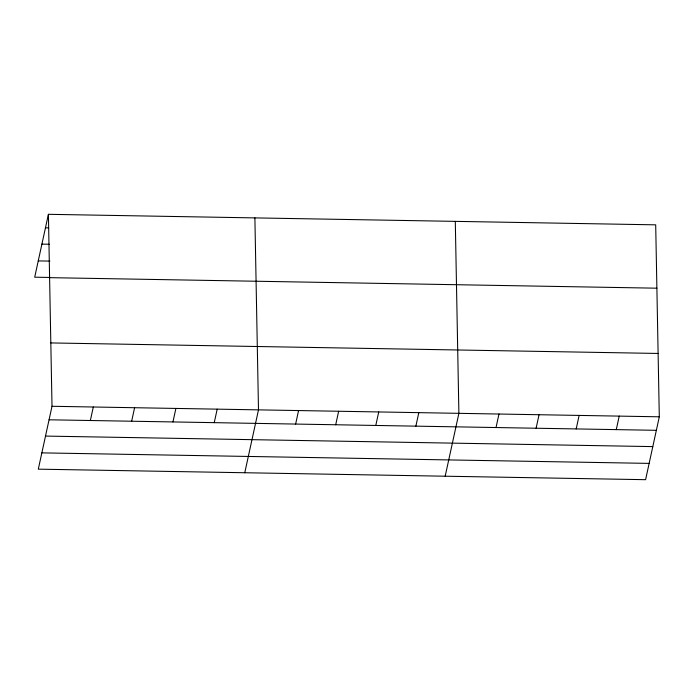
<?xml version="1.0" encoding="UTF-8"?>
<svg xmlns="http://www.w3.org/2000/svg" width="694" height="694" viewBox="0 0 694 694"><rect width="100%" height="100%" fill="white"/><g stroke="black" fill="none" stroke-linecap="round" stroke-linejoin="round"><path stroke-width="1.04" d="M48.407 214.316L52.007 406.285L38.3 469.161L645.594 479.684L659.3 416.808L655.7 224.839L48.407 214.316L34.7 277.192L49.526 277.453M90.359 420.512L93.308 406.996M131.652 421.223L134.601 407.716M172.953 421.943L175.894 408.428M214.246 422.655L217.196 409.148M244.774 472.735L258.489 409.859L254.889 217.89M295.627 424.069L298.567 410.553M335.705 424.763L338.646 411.247M375.784 425.457L378.733 411.941M415.871 426.151L418.812 412.635M445.184 476.214L458.89 413.329L455.299 221.369M496.028 427.539L498.977 414.032M536.106 428.233L539.056 414.726M576.194 428.927L579.134 415.42M616.272 429.621L619.221 416.114M45.466 227.823L48.641 227.884M41.909 244.114L49.326 244.245M38.248 260.901L49.899 261.109M49.595 277.661L656.888 288.192M50.818 342.931L658.112 353.454M52.007 406.285L659.3 416.808M49.066 419.792L656.351 430.315M45.509 436.084L652.802 446.606M41.848 452.87L649.142 463.392"/></g></svg>
